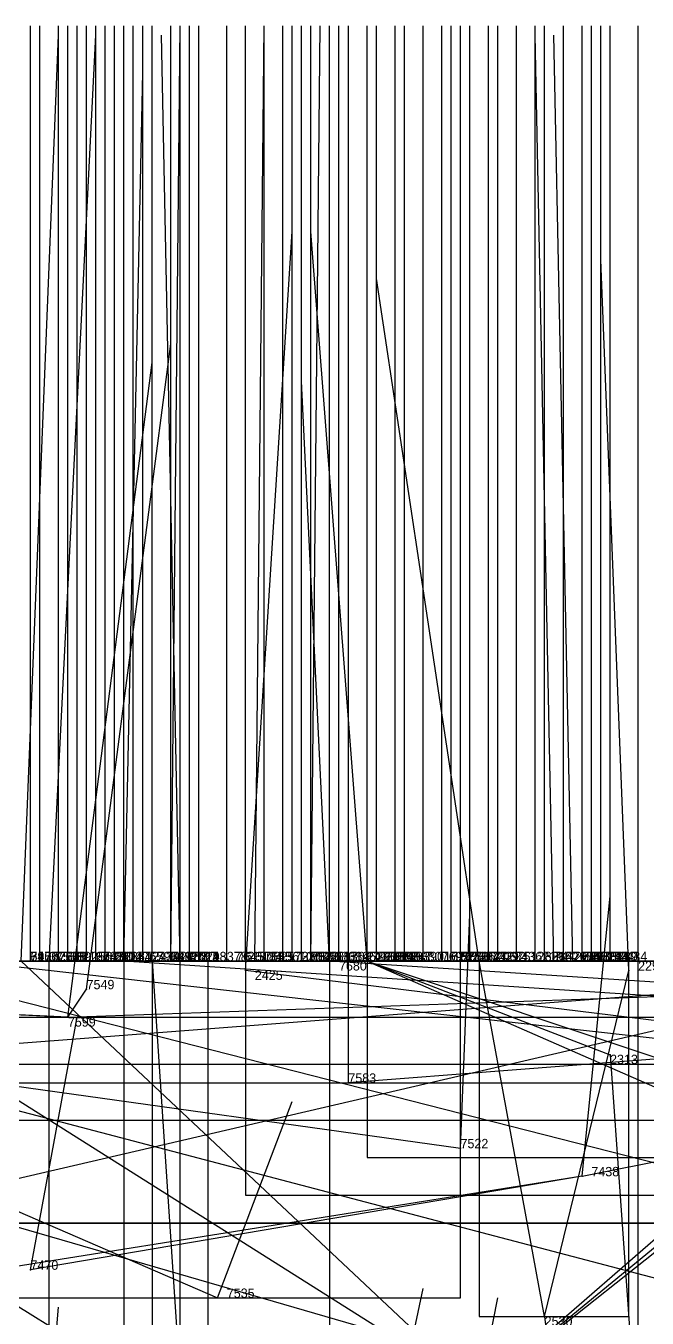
# Model space of a CAD drawing. Extents: x -0.07 to 1.1, y -0.07 to 1.1.
# Drawn here: x 0.8225 to 0.889, y 0.9618 to 1.1 of the extents above; entities that cross this region are included whole.
import ezdxf

# ---------------------------------------------------------------- set-up
doc = ezdxf.new("R2010")
doc.units = 0
for name, color, linetype in [('Clients', 3, 'CONTINUOUS'), ('Facilities', 3, 'CONTINUOUS'), ('Facilities_lines', 3, 'CONTINUOUS'), ('Min_max_boxes', 1, 'CONTINUOUS'), ('Normals', 1, 'CONTINUOUS'), ('Source_points', 5, 'CONTINUOUS'), ('Text', 3, 'CONTINUOUS')]:
    doc.layers.add(name, color=color, linetype=linetype)

msp = doc.modelspace()

# ---------------------------------------------------------------- linework, layer by layer
at = {"layer": 'Clients', "color": 5}
for p in [(0.825, 1, 0.919), (0.831, 1, 0.092), (0.833, 1, 0.033), (0.838, 1, 0.9), (0.839, 1, 0.067), (0.846, 0.999), (0.847, 1, 0.911), (0.853, 1, 0.913), (0.855, 1, 1), (0.871, 1, 0.003), (0.873, 1, 0.092), (0.879, 1, 0.949), (0.883, 1, 0.957), (0.887, 0.999), (0.829, 0.997, 1), (0.885, 0.99), (0.857, 0.987, 1), (0.869, 0.98, 1), (0.823, 0.967, 1), (0.843, 0.964, 1)]:
    msp.add_point(p, dxfattribs=at)
at = {"layer": 'Facilities', "color": 3}
for p in [(0.823, 1, 0.55), (0.824, 1, 0.275), (0.826, 1, 0.239), (0.826, 1, 0.096), (0.826, 1, 0.871), (0.827, 1, 0.474), (0.828, 1, 0.331), (0.829, 1, 0.286), (0.829, 1, 0.636), (0.83, 1, 0.182), (0.83, 1, 0.728), (0.832, 1, 0.725), (0.833, 1, 0.627), (0.834, 1, 0.838), (0.835, 1, 0.809), (0.836, 1, 0.086), (0.836, 1, 0.18), (0.838, 1, 0.104), (0.838, 1, 0.429), (0.838, 1, 0.607), (0.839, 1, 0.143), (0.839, 1, 0.208), (0.839, 1, 0.42), (0.84, 1, 0.727), (0.841, 1, 0.714), (0.841, 1, 0.658), (0.844, 1, 0.279), (0.844, 1, 0.778), (0.846, 1, 0.706), (0.846, 1, 0.539), (0.848, 1, 0.579), (0.848, 1, 0.793), (0.85, 1, 0.659), (0.851, 1, 0.255), (0.852, 1, 0.157), (0.853, 1, 0.325), (0.853, 1, 0.409), (0.855, 1, 0.128), (0.855, 1, 0.664), (0.856, 1, 0.314), (0.857, 1, 0.547), (0.857, 1, 0.585), (0.859, 1, 0.002), (0.859, 1, 0.396), (0.86, 1, 0.092), (0.86, 1, 0.117), (0.86, 1, 0.43), (0.86, 1, 0.319), (0.862, 1, 0.332), (0.862, 1, 0.512), (0.862, 1, 0.524), (0.863, 1, 0.492), (0.863, 1, 0.302), (0.863, 1, 0.598), (0.865, 1, 0.287), (0.867, 1, 0.742), (0.867, 1, 0.867), (0.868, 1, 0.561), (0.868, 1, 0.807), (0.869, 1, 0.315), (0.869, 1, 0.697), (0.87, 1, 0.437), (0.87, 1, 0.279), (0.87, 1, 0.374), (0.872, 1, 0.722), (0.873, 1, 0.13), (0.875, 1, 0.827), (0.877, 1, 0.36), (0.877, 1, 0.682), (0.878, 1, 0.588), (0.88, 1, 0.224), (0.88, 1, 0.842), (0.881, 1, 0.927), (0.882, 1, 0.123), (0.882, 1, 0.238), (0.882, 1, 0.163), (0.882, 1, 0.714), (0.883, 1, 0.595), (0.884, 1, 0.291), (0.884, 1, 0.613), (0.885, 1, 0.127), (0.885, 1, 0.751), (0.888, 1, 0.258), (0.888, 1, 0.764), (0.827, 0.994, 1), (0.882, 0.977, 1), (0.878, 0.962)]:
    msp.add_point(p, dxfattribs=at)
at = {"layer": 'Facilities_lines', "color": 3}
for p, q in [((0.644, 1, 0.914), (0.847, 1, 0.911)), ((0.688, 1, 0.018), (0.839, 1, 0.067)), ((0.827, 0.994, 1), (0.688, 1, 0.997)), ((0.827, 0.994, 1), (0.706, 1, 0.981)), ((0.761, 1, 0.981), (0.879, 1, 0.949)), ((0.761, 1, 0.981), (0.932, 0.955, 1)), ((0.912, 1, 0.836), (0.761, 1, 0.921)), ((0.86, 1, 0.092), (0.77, 1, 0.086)), ((0.775, 1, 0.089), (0.831, 1, 0.092)), ((0.937, 1, 0.945), (0.793, 0.989, 1)), ((0.973, 1, 0.055), (0.795, 1, 0.017)), ((0.871, 0.954, 1), (0.798, 1, 0.917)), ((0.805, 1, 0.988), (0.883, 1, 0.957)), ((0.915, 0.972, 1), (0.805, 1, 0.969)), ((0.95, 0.985, 1), (0.816, 1, 0.994)), ((0.871, 0.954, 1), (0.822, 1, 0.913)), ((0.881, 1, 0.927), (0.825, 1, 0.919)), ((1, 0.989, 0.031), (0.833, 1, 0.033)), ((0.836, 1, 0.086), (0.842, 0.91)), ((0.912, 1, 0.836), (0.838, 1, 0.9)), ((0.944, 0.987), (0.846, 0.999)), ((0.908, 1, 0.817), (0.853, 1, 0.913)), ((0.948, 0.994, 1), (0.855, 1, 1)), ((0.859, 1, 0.002), (0.913, 0.982)), ((0.859, 1, 0.002), (0.885, 0.99)), ((0.859, 1, 0.002), (0.907, 0.979)), ((0.859, 1, 0.002), (0.893, 1, 0.019)), ((0.86, 1, 0.092), (0.873, 1, 0.092)), ((0.878, 0.962), (0.871, 1, 0.003)), ((0.871, 0.954, 1), (0.927, 1, 0.875)), ((0.871, 0.954, 1), (0.924, 1, 0.91)), ((0.871, 0.954, 1), (0.929, 1, 0.906)), ((0.878, 0.962), (0.887, 0.999)), ((0.881, 1, 0.927), (0.937, 1, 0.891)), ((0.882, 0.977, 1), (0.996, 1, 0.93)), ((0.715, 0.952, 1), (0.913, 0.998, 1)), ((0.827, 0.994, 1), (0.941, 0.998, 1)), ((0.827, 0.994, 1), (0.829, 0.997, 1)), ((0.948, 0.994, 1), (0.857, 0.987, 1)), ((0.776, 0.993, 1), (0.869, 0.98, 1)), ((0.776, 0.993, 1), (0.843, 0.964, 1)), ((0.796, 0.979, 1), (0.951, 0.883, 1)), ((0.796, 0.979, 1), (0.941, 0.937, 1)), ((0.882, 0.977, 1), (0.725, 0.952, 1)), ((0.882, 0.977, 1), (0.823, 0.967, 1)), ((0.915, 0.972, 1), (0.808, 0.972, 1))]:
    msp.add_line(p, q, dxfattribs=at)
at = {"layer": 'Min_max_boxes', "color": 1}
for p, q in [((0.514, 1, 0.909), (0.847, 1, 0.909)), ((0.847, 1, 0.909), (0.514, 1, 0.909)), ((0.514, 1, 0.927), (0.847, 1, 0.927)), ((0.847, 1, 0.927), (0.514, 1, 0.927)), ((0.913, 1, 0.97), (0.572, 1, 0.97)), ((0.913, 1, 1), (0.572, 1, 1)), ((0.839, 1), (0.616, 1)), ((0.839, 1, 0.067), (0.616, 1, 0.067)), ((0.932, 1, 0.949), (0.625, 1, 0.949)), ((0.932, 1, 1), (0.625, 1, 1)), ((0.869, 1, 0.924), (0.682, 1, 0.924)), ((0.869, 1, 1), (0.682, 1, 1)), ((0.941, 1, 0.981), (0.688, 1, 0.981)), ((0.941, 1, 1), (0.688, 1, 1)), ((0.708, 1, 0.957), (0.883, 1, 0.957)), ((0.883, 1, 0.957), (0.708, 1, 0.957)), ((0.708, 1, 0.988), (0.883, 1, 0.988)), ((0.883, 1, 0.988), (0.708, 1, 0.988)), ((0.719, 1, 0.089), (0.831, 1, 0.089)), ((0.831, 1, 0.089), (0.719, 1, 0.089)), ((0.719, 1, 0.099), (0.831, 1, 0.099)), ((0.831, 1, 0.099), (0.719, 1, 0.099)), ((0.996, 1, 0.93), (0.725, 1, 0.93)), ((0.996, 1, 1), (0.725, 1, 1)), ((0.951, 1, 0.946), (0.728, 1, 0.946)), ((0.951, 1, 1), (0.728, 1, 1)), ((0.929, 1, 0.875), (0.744, 1, 0.875)), ((0.929, 1, 1), (0.744, 1, 1)), ((0.888, 1), (0.745, 1)), ((0.888, 1, 0.087), (0.745, 1, 0.087)), ((1, 1, 0.832), (0.761, 1, 0.832)), ((1, 1, 0.921), (0.761, 1, 0.921)), ((0.77, 1, 0.086), (0.873, 1, 0.086)), ((0.873, 1, 0.086), (0.77, 1, 0.086)), ((0.77, 1, 0.092), (0.873, 1, 0.092)), ((0.873, 1, 0.092), (0.77, 1, 0.092)), ((0.825, 1, 0.925), (0.78, 1, 0.925)), ((0.825, 1, 1), (0.78, 1, 1)), ((0.999, 1, 0.757), (0.793, 1, 0.757)), ((0.999, 1, 1), (0.793, 1, 1)), ((1, 1, 0.015), (0.795, 1, 0.015)), ((1, 1, 0.055), (0.795, 1, 0.055)), ((0.915, 1, 0.969), (0.805, 1, 0.969)), ((0.915, 1, 1), (0.805, 1, 1)), ((1, 1, 0.886), (0.816, 1, 0.886)), ((1, 1, 1), (0.816, 1, 1)), ((0.825, 1, 0.891), (0.937, 1, 0.891)), ((0.937, 1, 0.891), (0.825, 1, 0.891)), ((0.825, 1, 0.891), (0.825, 1, 0.891)), ((0.825, 1, 0.927), (0.937, 1, 0.927)), ((0.937, 1, 0.927), (0.825, 1, 0.927)), ((0.825, 1, 0.927), (0.825, 1, 0.927)), ((0.825, 1, 0.891), (0.825, 1, 0.927)), ((0.825, 1, 0.891), (0.825, 1, 0.927)), ((0.825, 0.951, 0.925), (0.825, 1, 0.925)), ((0.825, 0.951, 1), (0.825, 1, 1)), ((0.825, 1, 0.925), (0.825, 1, 1)), ((0.831, 1, 0.089), (0.831, 1, 0.089)), ((0.831, 1, 0.099), (0.831, 1, 0.099)), ((0.831, 1, 0.089), (0.831, 1, 0.099)), ((0.831, 1, 0.089), (0.831, 1, 0.099)), ((1, 1), (0.833, 1)), ((0.833, 1), (0.833, 0.873)), ((1, 1, 0.083), (0.833, 1, 0.083)), ((0.833, 1, 0.083), (0.833, 0.873, 0.083)), ((0.833, 1), (0.833, 1, 0.083)), ((0.842, 1), (0.836, 1)), ((0.836, 1), (0.836, 0.91)), ((0.842, 1, 0.086), (0.836, 1, 0.086)), ((0.836, 1, 0.086), (0.836, 0.91, 0.086)), ((0.836, 1), (0.836, 1, 0.086)), ((0.839, 0.942), (0.839, 1)), ((0.839, 0.942, 0.067), (0.839, 1, 0.067)), ((0.839, 1), (0.839, 1, 0.067)), ((0.842, 0.91), (0.842, 1)), ((0.842, 0.91, 0.086), (0.842, 1, 0.086)), ((0.842, 1), (0.842, 1, 0.086)), ((0.973, 1), (0.846, 1)), ((0.846, 1), (0.846, 0.975)), ((0.973, 1, 0.016), (0.846, 1, 0.016)), ((0.846, 1, 0.016), (0.846, 0.975, 0.016)), ((0.846, 1), (0.846, 1, 0.016)), ((0.847, 1, 0.909), (0.847, 1, 0.909)), ((0.847, 1, 0.927), (0.847, 1, 0.927)), ((0.847, 1, 0.909), (0.847, 1, 0.927)), ((0.847, 1, 0.909), (0.847, 1, 0.927)), ((0.853, 1, 0.817), (0.908, 1, 0.817)), ((0.908, 1, 0.817), (0.853, 1, 0.817)), ((0.853, 1, 0.817), (0.853, 1, 0.817)), ((0.853, 1, 0.913), (0.908, 1, 0.913)), ((0.908, 1, 0.913), (0.853, 1, 0.913)), ((0.853, 1, 0.913), (0.853, 1, 0.913)), ((0.853, 1, 0.817), (0.853, 1, 0.913)), ((0.853, 1, 0.817), (0.853, 1, 0.913)), ((1, 1, 0.974), (0.855, 1, 0.974)), ((0.855, 1, 0.974), (0.855, 0.862, 0.974)), ((1, 1, 1), (0.855, 1, 1)), ((0.855, 1, 1), (0.855, 0.862, 1)), ((0.855, 1, 0.974), (0.855, 1, 1)), ((0.913, 1), (0.859, 1)), ((0.859, 1), (0.859, 0.979)), ((0.913, 1, 0.019), (0.859, 1, 0.019)), ((0.859, 1, 0.019), (0.859, 0.979, 0.019)), ((0.859, 1), (0.859, 1, 0.019)), ((0.869, 0.964, 0.924), (0.869, 1, 0.924)), ((0.869, 0.964, 1), (0.869, 1, 1)), ((0.869, 1, 0.924), (0.869, 1, 1)), ((0.887, 1), (0.871, 1)), ((0.871, 1), (0.871, 0.962)), ((0.887, 1, 0.003), (0.871, 1, 0.003)), ((0.871, 1, 0.003), (0.871, 0.962, 0.003)), ((0.871, 1), (0.871, 1, 0.003)), ((0.873, 1, 0.086), (0.873, 1, 0.086)), ((0.873, 1, 0.092), (0.873, 1, 0.092)), ((0.873, 1, 0.086), (0.873, 1, 0.092)), ((0.873, 1, 0.086), (0.873, 1, 0.092)), ((0.883, 1, 0.957), (0.883, 1, 0.957)), ((0.883, 1, 0.988), (0.883, 1, 0.988)), ((0.883, 1, 0.957), (0.883, 1, 0.988)), ((0.883, 1, 0.957), (0.883, 1, 0.988)), ((0.887, 0.962), (0.887, 1)), ((0.887, 0.962, 0.003), (0.887, 1, 0.003)), ((0.887, 1), (0.887, 1, 0.003)), ((0.888, 0.902), (0.888, 1)), ((0.888, 0.902, 0.087), (0.888, 1, 0.087)), ((0.888, 1), (0.888, 1, 0.087)), ((0.688, 0.994, 0.981), (0.941, 0.994, 0.981)), ((0.688, 0.994, 1), (0.941, 0.994, 1)), ((0.793, 0.989, 0.757), (0.999, 0.989, 0.757)), ((0.793, 0.989, 1), (0.999, 0.989, 1)), ((0.795, 0.987, 0.015), (1, 0.987, 0.015)), ((0.795, 0.987, 0.055), (1, 0.987, 0.055)), ((0.816, 0.983, 0.886), (1, 0.983, 0.886)), ((0.816, 0.983, 1), (1, 0.983, 1)), ((0.859, 0.979), (0.913, 0.979)), ((0.859, 0.979, 0.019), (0.913, 0.979, 0.019)), ((0.859, 0.979), (0.859, 0.979, 0.019)), ((0.846, 0.975), (0.973, 0.975)), ((0.846, 0.975, 0.016), (0.973, 0.975, 0.016)), ((0.846, 0.975), (0.846, 0.975, 0.016)), ((0.805, 0.972, 0.969), (0.915, 0.972, 0.969)), ((0.805, 0.972, 1), (0.915, 0.972, 1)), ((0.682, 0.964, 0.924), (0.869, 0.964, 0.924)), ((0.682, 0.964, 1), (0.869, 0.964, 1)), ((0.869, 0.964, 0.924), (0.869, 0.964, 1)), ((0.871, 0.962), (0.887, 0.962)), ((0.871, 0.962, 0.003), (0.887, 0.962, 0.003)), ((0.871, 0.962), (0.871, 0.962, 0.003)), ((0.887, 0.962), (0.887, 0.962, 0.003))]:
    msp.add_line(p, q, dxfattribs=at)
at = {"layer": 'Normals', "color": 1}
for p, q in [((0.823, 1, 0.55), (0.823, 1.1, 0.55)), ((0.824, 1, 0.275), (0.824, 1.1, 0.275)), ((0.826, 1, 0.239), (0.826, 1.1, 0.239)), ((0.826, 1, 0.096), (0.826, 1.1, 0.096)), ((0.826, 1, 0.871), (0.826, 1.1, 0.871)), ((0.827, 1, 0.474), (0.827, 1.1, 0.474)), ((0.828, 1, 0.331), (0.828, 1.1, 0.331)), ((0.829, 1, 0.286), (0.829, 1.1, 0.286)), ((0.829, 1, 0.636), (0.829, 1.1, 0.636)), ((0.83, 1, 0.182), (0.83, 1.1, 0.182)), ((0.83, 1, 0.728), (0.83, 1.1, 0.728)), ((0.831, 1, 0.092), (0.831, 1.1, 0.092)), ((0.832, 1, 0.725), (0.832, 1.1, 0.725)), ((0.833, 1, 0.627), (0.833, 1.1, 0.627)), ((0.834, 1, 0.838), (0.834, 1.1, 0.838)), ((0.835, 1, 0.809), (0.835, 1.1, 0.809)), ((0.836, 1, 0.086), (0.836, 1.1, 0.084)), ((0.836, 1, 0.18), (0.836, 1.1, 0.18)), ((0.838, 1, 0.104), (0.838, 1.1, 0.104)), ((0.838, 1, 0.429), (0.838, 1.1, 0.429)), ((0.838, 1, 0.607), (0.838, 1.1, 0.607)), ((0.838, 1, 0.9), (0.839, 1.1, 0.903)), ((0.839, 1, 0.143), (0.839, 1.1, 0.143)), ((0.839, 1, 0.208), (0.839, 1.1, 0.208)), ((0.839, 1, 0.42), (0.839, 1.1, 0.42)), ((0.84, 1, 0.727), (0.84, 1.1, 0.727)), ((0.841, 1, 0.714), (0.841, 1.1, 0.714)), ((0.841, 1, 0.658), (0.841, 1.1, 0.658)), ((0.844, 1, 0.279), (0.844, 1.1, 0.279)), ((0.844, 1, 0.778), (0.844, 1.1, 0.778)), ((0.846, 1, 0.706), (0.846, 1.1, 0.706)), ((0.846, 1, 0.539), (0.846, 1.1, 0.539)), ((0.847, 1, 0.911), (0.848, 1.1, 0.919)), ((0.848, 1, 0.579), (0.848, 1.1, 0.579)), ((0.848, 1, 0.793), (0.848, 1.1, 0.793)), ((0.85, 1, 0.659), (0.85, 1.1, 0.659)), ((0.851, 1, 0.255), (0.851, 1.1, 0.255)), ((0.852, 1, 0.157), (0.852, 1.1, 0.157)), ((0.853, 1, 0.325), (0.853, 1.1, 0.325)), ((0.853, 1, 0.409), (0.853, 1.1, 0.409)), ((0.853, 1, 0.913), (0.854, 1.1, 0.92)), ((0.855, 1, 0.128), (0.855, 1.1, 0.128)), ((0.855, 1, 0.664), (0.855, 1.1, 0.664)), ((0.856, 1, 0.314), (0.856, 1.1, 0.314)), ((0.857, 1, 0.547), (0.857, 1.1, 0.547)), ((0.857, 1, 0.585), (0.857, 1.1, 0.585)), ((0.859, 1, 0.396), (0.859, 1.1, 0.396)), ((0.86, 1, 0.092), (0.86, 1.1, 0.091)), ((0.86, 1, 0.117), (0.86, 1.1, 0.117)), ((0.86, 1, 0.43), (0.86, 1.1, 0.43)), ((0.86, 1, 0.319), (0.86, 1.1, 0.319)), ((0.862, 1, 0.332), (0.862, 1.1, 0.332)), ((0.862, 1, 0.512), (0.862, 1.1, 0.512)), ((0.862, 1, 0.524), (0.862, 1.1, 0.524)), ((0.863, 1, 0.492), (0.863, 1.1, 0.492)), ((0.863, 1, 0.302), (0.863, 1.1, 0.302)), ((0.863, 1, 0.598), (0.863, 1.1, 0.598)), ((0.865, 1, 0.287), (0.865, 1.1, 0.287)), ((0.867, 1, 0.742), (0.867, 1.1, 0.742)), ((0.867, 1, 0.867), (0.867, 1.1, 0.867)), ((0.868, 1, 0.561), (0.868, 1.1, 0.561)), ((0.868, 1, 0.807), (0.868, 1.1, 0.807)), ((0.869, 1, 0.315), (0.869, 1.1, 0.315)), ((0.869, 1, 0.697), (0.869, 1.1, 0.697)), ((0.87, 1, 0.437), (0.87, 1.1, 0.437)), ((0.87, 1, 0.279), (0.87, 1.1, 0.279)), ((0.87, 1, 0.374), (0.87, 1.1, 0.374)), ((0.872, 1, 0.722), (0.872, 1.1, 0.722)), ((0.873, 1, 0.092), (0.873, 1.1, 0.091)), ((0.873, 1, 0.13), (0.873, 1.1, 0.13)), ((0.875, 1, 0.827), (0.875, 1.1, 0.827)), ((0.877, 1, 0.36), (0.877, 1.1, 0.36)), ((0.877, 1, 0.682), (0.877, 1.1, 0.682)), ((0.878, 1, 0.588), (0.878, 1.1, 0.588)), ((0.88, 1, 0.224), (0.88, 1.1, 0.224)), ((0.88, 1, 0.842), (0.88, 1.1, 0.842)), ((0.882, 1, 0.123), (0.882, 1.1, 0.123)), ((0.882, 1, 0.238), (0.882, 1.1, 0.238)), ((0.882, 1, 0.163), (0.882, 1.1, 0.163)), ((0.882, 1, 0.714), (0.882, 1.1, 0.714)), ((0.883, 1, 0.595), (0.883, 1.1, 0.595)), ((0.884, 1, 0.291), (0.884, 1.1, 0.291)), ((0.884, 1, 0.613), (0.884, 1.1, 0.613)), ((0.885, 1, 0.127), (0.885, 1.1, 0.127)), ((0.885, 1, 0.751), (0.885, 1.1, 0.751)), ((0.888, 1, 0.258), (0.888, 1.1, 0.258)), ((0.888, 1, 0.764), (0.888, 1.1, 0.764)), ((0.822, 1, 0.913), (0.826, 1.099, 0.924)), ((0.825, 1, 0.919), (0.83, 1.099, 0.933)), ((0.839, 1, 0.067), (0.837, 1.099, 0.05)), ((0.879, 1, 0.949), (0.877, 1.099, 0.965)), ((0.881, 1, 0.927), (0.879, 1.099, 0.937)), ((0.883, 1, 0.957), (0.883, 1.096, 0.983)), ((0.833, 1, 0.033), (0.835, 1.095, 0.001)), ((0.846, 0.999), (0.851, 1.078, -0.061)), ((0.859, 1, 0.002), (0.853, 1.078, -0.061)), ((0.887, 0.999), (0.884, 1.075, -0.064)), ((0.871, 1, 0.003), (0.86, 1.073, -0.064)), ((0.829, 0.997, 1), (0.838, 1.066, 1.073)), ((0.827, 0.994, 1), (0.836, 1.064, 1.071)), ((0.855, 1, 1), (0.852, 1.062, 1.078)), ((0.857, 0.987, 1), (0.857, 1.034, 1.088)), ((0.882, 0.977, 1), (0.885, 1.007, 1.096)), ((0.869, 0.98, 1), (0.87, 1.005, 1.097)), ((0.823, 0.967, 1), (0.828, 0.994, 1.096)), ((0.885, 0.99), (0.89, 0.92, 0.072)), ((0.843, 0.964, 1), (0.851, 0.985, 1.098)), ((0.862, 0.951, 1), (0.865, 0.965, 1.099)), ((0.871, 0.954, 1), (0.873, 0.964, 1.1)), ((0.825, 0.951, 1), (0.826, 0.963, 1.099)), ((0.878, 0.962), (0.884, 0.913, 0.087))]:
    msp.add_line(p, q, dxfattribs=at)
at = {"layer": 'Source_points', "color": 5}
for p in [(0.823, 1, 0.55), (0.824, 1, 0.275), (0.825, 1, 0.919), (0.826, 1, 0.239), (0.826, 1, 0.096), (0.826, 1, 0.871), (0.827, 1, 0.474), (0.828, 1, 0.331), (0.829, 1, 0.286), (0.829, 1, 0.636), (0.83, 1, 0.182), (0.83, 1, 0.728), (0.831, 1, 0.092), (0.832, 1, 0.725), (0.833, 1, 0.033), (0.833, 1, 0.627), (0.834, 1, 0.838), (0.835, 1, 0.809), (0.836, 1, 0.086), (0.836, 1, 0.18), (0.838, 1, 0.104), (0.838, 1, 0.429), (0.838, 1, 0.607), (0.838, 1, 0.9), (0.839, 1, 0.143), (0.839, 1, 0.067), (0.839, 1, 0.208), (0.839, 1, 0.42), (0.84, 1, 0.727), (0.841, 1, 0.714), (0.841, 1, 0.658), (0.844, 1, 0.279), (0.844, 1, 0.778), (0.846, 1, 0.706), (0.846, 1, 0.539), (0.846, 0.999), (0.847, 1, 0.911), (0.848, 1, 0.579), (0.848, 1, 0.793), (0.85, 1, 0.659), (0.851, 1, 0.255), (0.852, 1, 0.157), (0.853, 1, 0.325), (0.853, 1, 0.409), (0.853, 1, 0.913), (0.855, 1, 0.128), (0.855, 1, 0.664), (0.855, 1, 1), (0.856, 1, 0.314), (0.857, 1, 0.547), (0.857, 1, 0.585), (0.859, 1, 0.002), (0.859, 1, 0.396), (0.86, 1, 0.092), (0.86, 1, 0.117), (0.86, 1, 0.43), (0.86, 1, 0.319), (0.862, 1, 0.332), (0.862, 1, 0.512), (0.862, 1, 0.524), (0.863, 1, 0.492), (0.863, 1, 0.302), (0.863, 1, 0.598), (0.865, 1, 0.287), (0.867, 1, 0.742), (0.867, 1, 0.867), (0.868, 1, 0.561), (0.868, 1, 0.807), (0.869, 1, 0.315), (0.869, 1, 0.697), (0.87, 1, 0.437), (0.87, 1, 0.279), (0.87, 1, 0.374), (0.871, 1, 0.003), (0.872, 1, 0.722), (0.873, 1, 0.092), (0.873, 1, 0.13), (0.875, 1, 0.827), (0.877, 1, 0.36), (0.877, 1, 0.682), (0.878, 1, 0.588), (0.879, 1, 0.949), (0.88, 1, 0.224), (0.88, 1, 0.842), (0.881, 1, 0.927), (0.882, 1, 0.123), (0.882, 1, 0.238), (0.882, 1, 0.163), (0.882, 1, 0.714), (0.883, 1, 0.595), (0.883, 1, 0.957), (0.884, 1, 0.291), (0.884, 1, 0.613), (0.885, 1, 0.127), (0.885, 1, 0.751), (0.887, 0.999), (0.888, 1, 0.258), (0.888, 1, 0.764), (0.829, 0.997, 1), (0.827, 0.994, 1), (0.885, 0.99), (0.857, 0.987, 1), (0.869, 0.98, 1), (0.882, 0.977, 1), (0.823, 0.967, 1), (0.843, 0.964, 1), (0.878, 0.962)]:
    msp.add_point(p, dxfattribs=at)

# ---------------------------------------------------------------- texts
at = {"layer": 'Text', "color": 3}
for s, p in [('3900', (0.823, 1, 0.254)), ('6177', (0.823, 1, 0.55)), ('7456', (0.823, 1, 0.913)), ('3750', (0.825, 1, 0.275)), ('2241', (0.826, 1, 0.239)), ('2500', (0.826, 1, 0.096)), ('7548', (0.826, 1, 0.919)), ('7673', (0.826, 1, 0.871)), ('3821', (0.827, 1, 0.474)), ('3925', (0.828, 1, 0.331)), ('3741', (0.83, 1, 0.286)), ('2503', (0.83, 1, 0.182)), ('6287', (0.83, 1, 0.636)), ('6230', (0.831, 1, 0.728)), ('2374', (0.832, 1, 0.092)), ('6102', (0.832, 1, 0.725)), ('2361', (0.833, 1, 0.033)), ('6234', (0.833, 1, 0.627)), ('7579', (0.835, 1, 0.838)), ('7659', (0.835, 1, 0.809)), ('2439', (0.836, 1, 0.086)), ('2474', (0.836, 1, 0.18)), ('3891', (0.838, 1, 0.429)), ('6217', (0.838, 1, 0.607)), ('7482', (0.838, 1, 0.9)), ('2281', (0.839, 1, 0.104)), ('2458', (0.839, 1, 0.143)), ('2482', (0.839, 1, 0.067)), ('2487', (0.839, 1, 0.208)), ('3787', (0.84, 1, 0.42)), ('6198', (0.841, 1, 0.714)), ('6218', (0.841, 1, 0.658)), ('6243', (0.841, 1, 0.727)), ('3782', (0.844, 1, 0.279)), ('7645', (0.845, 1, 0.778)), ('6180', (0.846, 1, 0.706)), ('6184', (0.847, 1, 0.539)), ('7553', (0.848, 1, 0.911)), ('7635', (0.848, 1, 0.793)), ('6257', (0.849, 1, 0.579)), ('6107', (0.851, 1, 0.659)), ('3752', (0.852, 1, 0.255)), ('2309', (0.852, 1, 0.157)), ('3823', (0.853, 1, 0.325)), ('7612', (0.853, 1, 0.913)), ('3868', (0.854, 1, 0.409)), ('2517', (0.855, 1, 0.128)), ('6183', (0.855, 1, 0.664)), ('3896', (0.857, 1, 0.314)), ('6145', (0.857, 1, 0.547)), ('6279', (0.858, 1, 0.585)), ('2475', (0.859, 1, 0.002)), ('3808', (0.86, 1, 0.396)), ('3912', (0.86, 1, 0.43)), ('2236', (0.86, 1, 0.092)), ('3914', (0.861, 1, 0.319)), ('2380', (0.861, 1, 0.117)), ('3766', (0.862, 1, 0.332)), ('6120', (0.862, 1, 0.512)), ('6233', (0.862, 1, 0.524)), ('3747', (0.863, 1, 0.492)), ('6247', (0.863, 1, 0.598)), ('3830', (0.864, 1, 0.302)), ('3901', (0.865, 1, 0.287)), ('7692', (0.867, 1, 0.867)), ('6262', (0.868, 1, 0.742)), ('7707', (0.868, 1, 0.807)), ('3780', (0.869, 1, 0.315)), ('6216', (0.869, 1, 0.697)), ('6252', (0.869, 1, 0.561)), ('3807', (0.87, 1, 0.437)), ('3844', (0.871, 1, 0.279)), ('3877', (0.871, 1, 0.374)), ('2521', (0.871, 1, 0.003)), ('6206', (0.872, 1, 0.722)), ('2292', (0.873, 1, 0.13)), ('2243', (0.874, 1, 0.092)), ('7512', (0.875, 1, 0.827)), ('6219', (0.877, 1, 0.682)), ('3864', (0.878, 1, 0.36)), ('6215', (0.878, 1, 0.588)), ('7442', (0.879, 1, 0.949)), ('2274', (0.881, 1, 0.224)), ('7686', (0.881, 1, 0.842)), ('2288', (0.882, 1, 0.123)), ('2375', (0.882, 1, 0.238)), ('6178', (0.882, 1, 0.714)), ('7657', (0.882, 1, 0.927)), ('2505', (0.883, 1, 0.163)), ('7507', (0.883, 1, 0.957)), ('6133', (0.884, 1, 0.613)), ('6244', (0.884, 1, 0.595)), ('3889', (0.885, 1, 0.291)), ('6137', (0.885, 1, 0.751)), ('2434', (0.886, 1, 0.127)), ('2425', (0.847, 0.998)), ('7680', (0.856, 0.999, 1)), ('2291', (0.888, 0.999)), ('7549', (0.829, 0.997, 1)), ('7599', (0.827, 0.993, 1)), ('2313', (0.885, 0.989)), ('7583', (0.857, 0.987, 1)), ('7522', (0.869, 0.98, 1)), ('7438', (0.883, 0.977, 1)), ('7470', (0.823, 0.967, 1)), ('7535', (0.844, 0.964, 1)), ('2530', (0.878, 0.961))]:
    msp.add_text(s, height=0.001, dxfattribs=at).set_placement(p)

doc.saveas('drawing.dxf')
